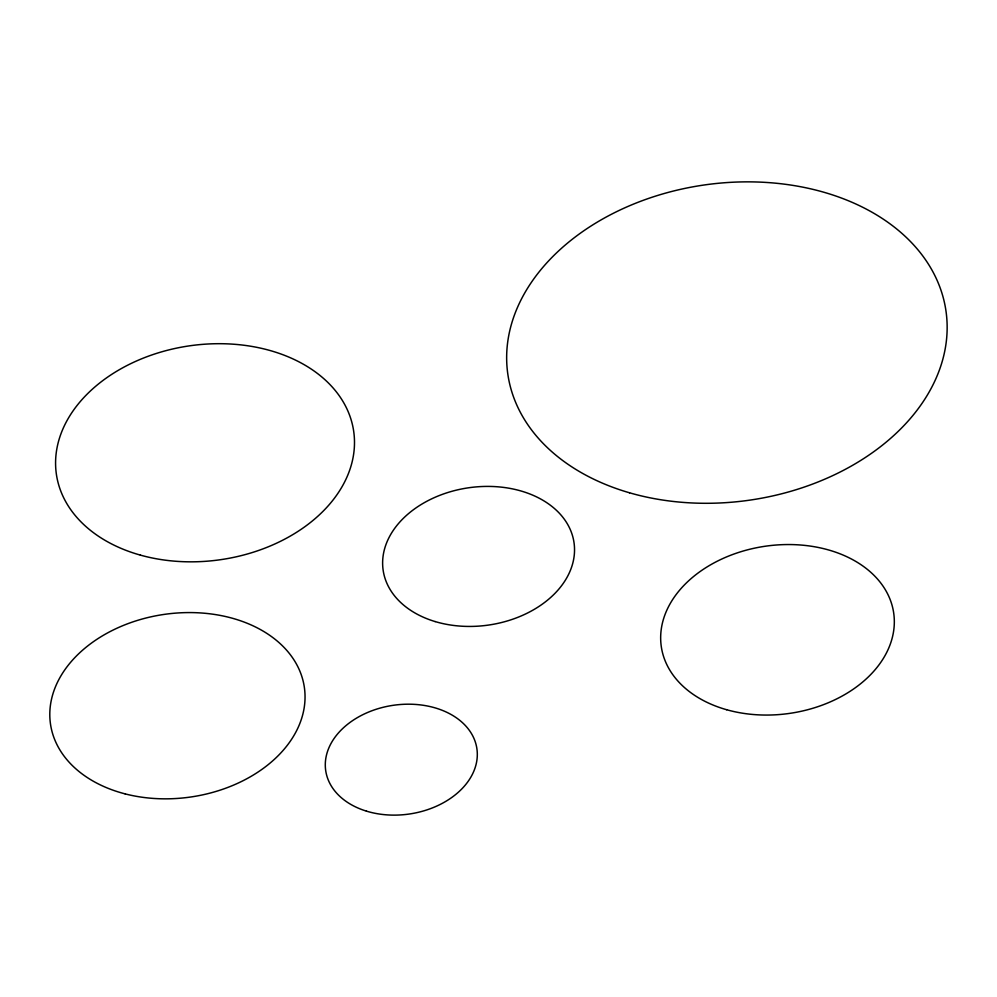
<?xml version="1.0" encoding="UTF-8"?>
<svg xmlns="http://www.w3.org/2000/svg" width="997" height="997" viewBox="0 0 997 997"><rect width="100%" height="100%" fill="white"/><g stroke="black" fill="none" stroke-linecap="round" stroke-linejoin="round"><path stroke-width="1.5" d="M125.148 793.886A128.252 92.26 -8.2 0 0 304.384 687.556A128.252 92.26 -8.2 0 0 102.716 635.675A128.252 92.26 -8.2 0 0 125.148 793.886M435.141 621.567A96.435 69.366 -8.2 0 0 574.397 546.082A96.435 69.366 -8.2 0 0 426.205 501.616A96.435 69.366 -8.2 0 0 435.141 621.567M726.651 709.727A117.422 84.471 -8.2 0 0 894.01 615.548A117.422 84.471 -8.2 0 0 711.796 564.128A117.422 84.471 -8.2 0 0 726.651 709.727M629.518 492.792A221.346 159.221 -8.2 0 0 946.676 316.959A221.346 159.221 -8.2 0 0 604.506 217.969A221.346 159.221 -8.2 0 0 629.518 492.792M366.422 811.122A76.383 54.947 -8.2 0 0 477.227 751.85A76.383 54.947 -8.2 0 0 360.253 716.008A76.383 54.947 -8.2 0 0 366.422 811.122M140.365 555.105A150.198 108.05 -8.2 0 0 354.06 434.243A150.198 108.05 -8.2 0 0 120.662 368.94A150.198 108.05 -8.2 0 0 140.365 555.105"/></g></svg>
